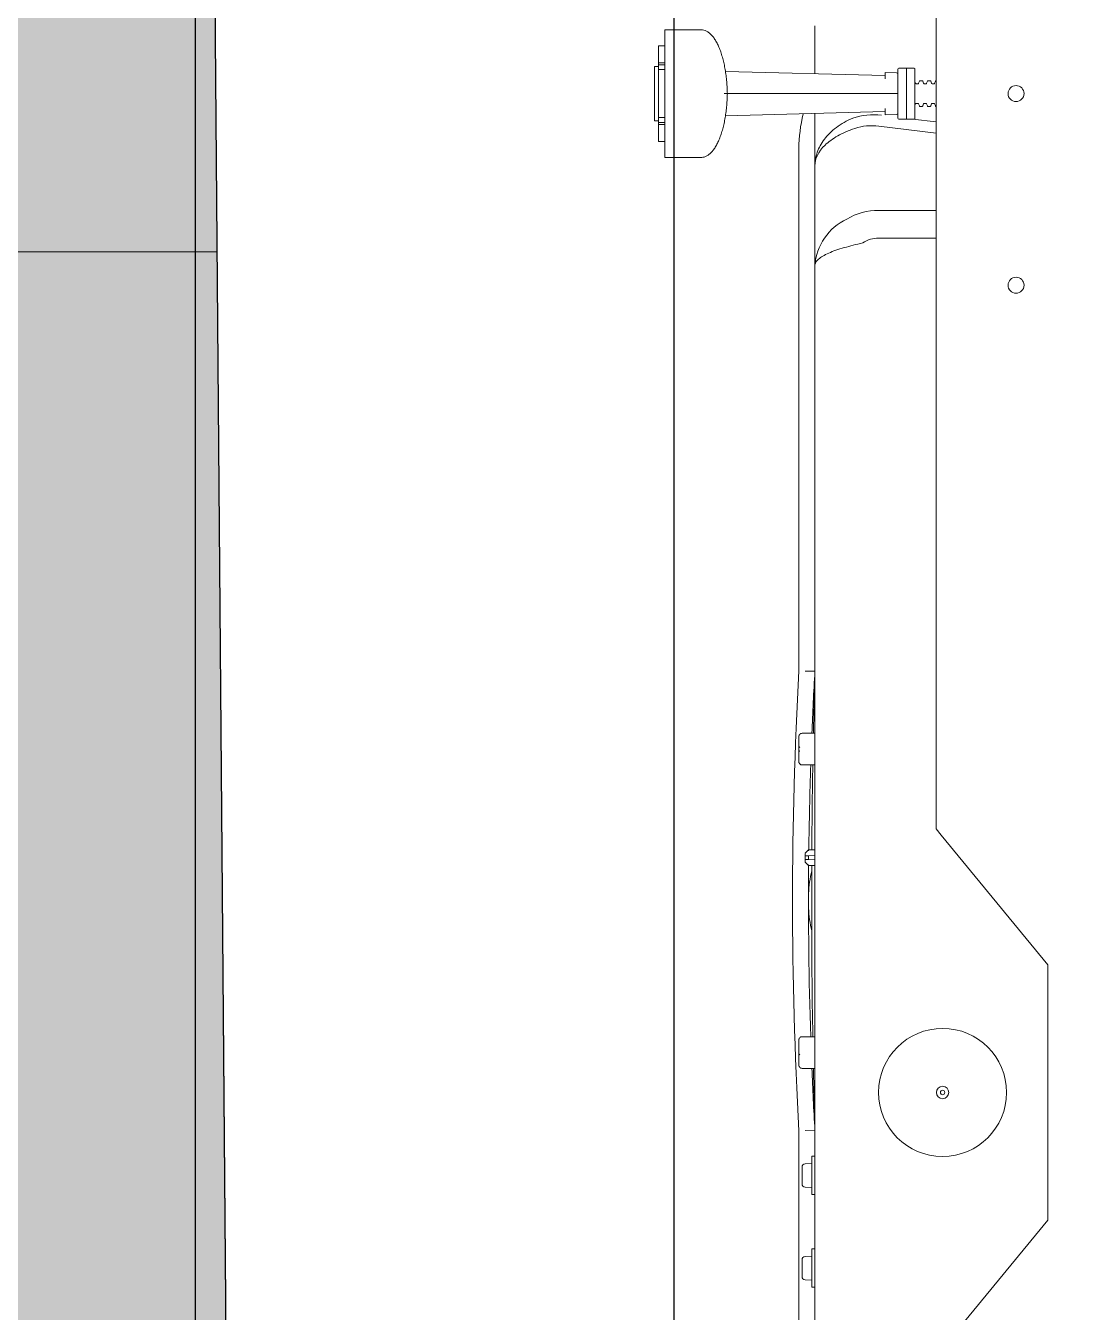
# Model space of a CAD drawing. Header units: millimetres. Extents: x -10496 to -5455, y -188 to 7293.
# Drawn here: x -7520.18 to -7486.74, y 3481.77 to 3522.05 of the extents above; entities that cross this region are included whole.
import ezdxf

# ---------------------------------------------------------------- set-up
doc = ezdxf.new("R2010")
doc.units = ezdxf.units.MM
for name, color, linetype, lineweight in [('.', 142, 'Continuous', 15), ('GJC_duvar', 10, 'Continuous', 30), ('GJC_tefris', 30, 'Continuous', 0), ('GJC_ölçüler', 253, 'Continuous', 5)]:
    doc.layers.add(name, color=color, linetype=linetype, lineweight=lineweight)

# ---------------------------------------------------------------- blocks, each defined once
blk = doc.blocks.new('fgjh')
at = {"layer": 'GJC_tefris', "color": 151, "extrusion": (-0.01667214942452569, 1.525087517426141e-05, 0.9998610099413704)}
for p, q in [((5038022.777705901, 2445228.21705988, 2049.947736098607), (5038022.778702634, 2445228.21705988, 2049.947752718599)), ((5038022.77770585, 2445228.017059879, 2049.947739148357), (5038022.777705901, 2445228.21705988, 2049.947736098607)), ((5038023.309472655, 2445228.21705988, 2049.956603025803), (5038022.778702634, 2445228.21705988, 2049.947752718599)), ((5038023.309472604, 2445228.017059879, 2049.956606075554), (5038023.309472655, 2445228.21705988, 2049.956603025803)), ((5038023.375673562, 2445228.21705988, 2049.957706890652), (5038023.309472655, 2445228.21705988, 2049.956603025803)), ((5038023.375673512, 2445228.017059879, 2049.957709940403), (5038023.375673562, 2445228.21705988, 2049.957706890652)), ((5038023.527601658, 2445228.21705988, 2049.960240210677), (5038023.375673562, 2445228.21705988, 2049.957706890652)), ((5038023.427615558, 2445228.21705988, 2049.958572995734), (5038023.427615588, 2445228.337059879, 2049.958571165883)), ((5038023.427615588, 2445228.337059879, 2049.958571165883), (5038023.443865697, 2445228.337059879, 2049.958842127788)), ((5038023.443865697, 2445228.337059879, 2049.958842127788), (5038025.111129196, 2445228.337059879, 2049.986642858003)), ((5038023.527601607, 2445228.017059879, 2049.960243260427), (5038023.527601658, 2445228.21705988, 2049.960240210677)), ((5038023.527601658, 2445228.21705988, 2049.960240210677), (5038023.577594709, 2445228.21705988, 2049.961073818148)), ((5038024.977400123, 2445228.21705988, 2049.984414827345), (5038023.577594709, 2445228.21705988, 2049.961073818148)), ((5038024.977400123, 2445228.21705988, 2049.984414827345), (5038025.027393173, 2445228.21705988, 2049.985248434816)), ((5038025.027393173, 2445228.21705988, 2049.985248434816), (5038025.027393123, 2445228.017059879, 2049.985251484567)), ((5038025.17932127, 2445228.21705988, 2049.98778175484), (5038025.027393173, 2445228.21705988, 2049.985248434816)), ((5038025.111129196, 2445228.337059879, 2049.986642858003), (5038025.127379305, 2445228.337059879, 2049.986913819908)), ((5038025.127379305, 2445228.337059879, 2049.986913819908), (5038025.127379275, 2445228.21705988, 2049.986915649759)), ((5038025.179321218, 2445228.017059879, 2049.987784804591), (5038025.17932127, 2445228.21705988, 2049.98778175484)), ((5038025.245522177, 2445228.21705988, 2049.988885619689), (5038025.17932127, 2445228.21705988, 2049.98778175484)), ((5038025.245522127, 2445228.017059879, 2049.98888866944), (5038025.245522177, 2445228.21705988, 2049.988885619689)), ((5038025.776292198, 2445228.21705988, 2049.997735926894), (5038025.245522177, 2445228.21705988, 2049.988885619689)), ((5038025.776292198, 2445228.21705988, 2049.997735926894), (5038025.777288931, 2445228.21705988, 2049.997752546886)), ((5038025.777288931, 2445228.21705988, 2049.997752546886), (5038025.77728888, 2445228.017059879, 2049.997755596637)), ((5038022.277775345, 2445228.017059879, 2049.939403073644), (5038022.277775058, 2445226.885625618, 2049.939420326609)), ((5038022.277775345, 2445228.017059879, 2049.939403073644), (5038026.277219385, 2445228.017059879, 2050.00609167135)), ((5038026.277219097, 2445226.885625618, 2050.006108924315), (5038026.277219385, 2445228.017059879, 2050.00609167135)), ((5038023.713494055, 2445221.11705988, 2049.96344816358), (5038023.582527895, 2445226.119199584, 2049.961188075047)), ((5038024.277496867, 2445226.058964252, 2049.972777231018), (5038024.277495521, 2445220.765751232, 2049.972857945929)), ((5038024.277496893, 2445226.158789118, 2049.972775708814), (5038024.277496867, 2445226.058776563, 2049.972777233881)), ((5038024.972460601, 2445226.118998303, 2049.984364465158), (5038024.841497166, 2445221.11705988, 2049.982257014239)), ((5037975.459282481, 2445223.81705988, 2049.158793721523), (5037991.807009996, 2445223.81705988, 2049.431383364646)), ((5037987.143414066, 2445223.623293476, 2049.353623343695), (5037987.132659672, 2445223.41805988, 2049.35344715033)), ((5037987.771952091, 2445223.71805988, 2049.36410243477), (5037987.243263164, 2445223.71805988, 2049.355286828707)), ((5037987.88255543, 2445223.41805988, 2049.3659512624), (5037987.87180114, 2445223.623293476, 2049.365768809922)), ((5037990.043010996, 2445223.623293476, 2049.401972577032), (5037990.032256601, 2445223.41805988, 2049.401796383667)), ((5037990.671549019, 2445223.71805988, 2049.412451668106), (5037990.142860093, 2445223.71805988, 2049.403636062044)), ((5037990.782152358, 2445223.41805988, 2049.414300495737), (5037990.771398069, 2445223.623293476, 2049.414118043259)), ((5037991.812566873, 2445223.61705988, 2049.431479073211), (5037991.820910247, 2445223.31705988, 2049.431622770425)), ((5037993.761738244, 2445223.717044647, 2049.463978941882), (5037993.761738143, 2445223.31705988, 2049.463985041152)), ((5037993.861728226, 2445223.81705988, 2049.465644695997), (5037994.651610714, 2445223.81705988, 2049.478815565484)), ((5037994.751600543, 2445223.31705988, 2049.480490469084), (5037994.751600645, 2445223.717044647, 2049.480484369814)), ((5038000.212823485, 2445223.61705988, 2049.571548874959), (5038000.111092361, 2445223.517075111, 2049.569854087747)), ((5038000.21970516, 2445223.61705988, 2049.571663623219), (5038000.212823485, 2445223.61705988, 2049.571548874959)), ((5038000.21970516, 2445223.61705988, 2049.571663623219), (5038000.247929337, 2445223.61705988, 2049.57213424634)), ((5038000.276545205, 2445223.61705988, 2049.572611400688), (5038000.247929337, 2445223.61705988, 2049.57213424634)), ((5038000.276545205, 2445223.61705988, 2049.572611400688), (5038000.29653938, 2445223.61705988, 2049.572944792892)), ((5038000.294651574, 2445223.508894141, 2049.572914964599), (5038000.29653938, 2445223.61705988, 2049.572944792892)), ((5038000.29653938, 2445223.61705988, 2049.572944792892), (5038000.31199493, 2445223.61705988, 2049.573202505946)), ((5038000.31199493, 2445223.61705988, 2049.573202505946), (5038000.399648231, 2445223.61705988, 2049.57466407804)), ((5038000.399648231, 2445223.61705988, 2049.57466407804), (5038000.415103782, 2445223.61705988, 2049.574921791094)), ((5038000.415103782, 2445223.61705988, 2049.574921791094), (5038000.435097956, 2445223.61705988, 2049.575255183298)), ((5038000.415103782, 2445223.61705988, 2049.574921791094), (5038000.416991532, 2445223.508894141, 2049.574954918172)), ((5038000.463713824, 2445223.61705988, 2049.575732337647), (5038000.435097956, 2445223.61705988, 2049.575255183298)), ((5038000.463713824, 2445223.61705988, 2049.575732337647), (5038000.491938001, 2445223.61705988, 2049.576202960767)), ((5038000.60055075, 2445223.517075111, 2049.578015545525), (5038000.498819677, 2445223.61705988, 2049.576317709027)), ((5038003.26041784, 2445223.717044647, 2049.622364361433), (5038003.260417739, 2445223.31705988, 2049.622370460704)), ((5038003.360407822, 2445223.81705988, 2049.624030115549), (5038004.150290309, 2445223.81705988, 2049.637200985035)), ((5038004.250280139, 2445223.31705988, 2049.638875888636), (5038004.250280241, 2445223.717044647, 2049.638869789366)), ((5038006.191108111, 2445223.61705988, 2049.671233584736), (5038006.191108035, 2445223.31705988, 2049.671238159363)), ((5038006.20500854, 2445223.81705988, 2049.671462316387), (5038022.552736055, 2445223.81705988, 2049.94405195951)), ((5037979.122148855, 2445223.31705988, 2049.219877692526), (5038018.889869427, 2445223.31705988, 2049.882983237262)), ((5037986.907690944, 2445223.41705988, 2049.349695931958), (5037988.107524157, 2445223.41705988, 2049.36970251127)), ((5037986.907690944, 2445223.41705988, 2049.349695931958), (5037986.907690919, 2445223.31705988, 2049.349697456834)), ((5037987.132659672, 2445223.41805988, 2049.35344715033), (5037987.88255543, 2445223.41805988, 2049.3659512624)), ((5037987.38060999, 2445223.41805988, 2049.357581589729), (5037987.382624924, 2445223.41705988, 2049.357615202936)), ((5037987.632590177, 2445223.41705988, 2049.361783240292), (5037987.634605112, 2445223.41805988, 2049.361816823001)), ((5037988.107524131, 2445223.31705988, 2049.369704036145), (5037988.107524157, 2445223.41705988, 2049.36970251127)), ((5037989.807287874, 2445223.41705988, 2049.398045165295), (5037989.807287849, 2445223.31705988, 2049.39804669017)), ((5037989.807287874, 2445223.41705988, 2049.398045165295), (5037991.007121086, 2445223.41705988, 2049.418051744607)), ((5037990.032256601, 2445223.41805988, 2049.401796383667), (5037990.782152358, 2445223.41805988, 2049.414300495737)), ((5037990.28020692, 2445223.41805988, 2049.405930823066), (5037990.282221854, 2445223.41705988, 2049.405964436272)), ((5037990.532187106, 2445223.41705988, 2049.410132473629), (5037990.534202041, 2445223.41805988, 2049.410166056338)), ((5037991.00712106, 2445223.31705988, 2049.418053269482), (5037991.007121086, 2445223.41705988, 2049.418051744607)), ((5037998.706050863, 2445223.41705988, 2049.54642729519), (5037999.006009166, 2445223.41705988, 2049.551428940018)), ((5037998.710689339, 2445223.516722271, 2049.546503119151), (5037998.779585684, 2445223.516861421, 2049.547651926855)), ((5037999.30596747, 2445223.41705988, 2049.556430584846), (5037999.006009166, 2445223.41705988, 2049.551428940018)), ((5038000.111092361, 2445223.517075111, 2049.569854087747), (5038000.107601516, 2445223.31705988, 2049.569798930608)), ((5038000.115040772, 2445223.51707511, 2049.569919925406), (5038000.111092361, 2445223.517075111, 2049.569854087747)), ((5038000.115205797, 2445223.517047162, 2049.56992267754), (5038000.115040772, 2445223.51707511, 2049.569919925406)), ((5038000.291303512, 2445223.31705988, 2049.572862063483), (5038000.294651574, 2445223.508894141, 2049.572914964599)), ((5038000.312038074, 2445223.517075111, 2049.573204750424), (5038000.311137391, 2445223.517047162, 2049.573189732437)), ((5038000.399605037, 2445223.51707511, 2049.574664882848), (5038000.312038074, 2445223.517075111, 2049.573204750424)), ((5038000.40050572, 2445223.517047162, 2049.574679901688), (5038000.399605037, 2445223.51707511, 2049.574664882848)), ((5038000.416991532, 2445223.508894141, 2049.574954918172), (5038000.420339497, 2445223.31705988, 2049.575013669756)), ((5038000.596602338, 2445223.517075111, 2049.577949707867), (5038000.596437314, 2445223.517047162, 2049.577946956585)), ((5038000.596602338, 2445223.517075111, 2049.577949707867), (5038000.60055075, 2445223.517075111, 2049.578015545525)), ((5038000.604041493, 2445223.31705988, 2049.578076802631), (5038000.60055075, 2445223.517075111, 2049.578015545525)), ((5038005.747445248, 2445223.317221762, 2049.663840316394), (5038005.71194583, 2445223.318577281, 2049.663248361842)), ((5038005.761948985, 2445223.317152224, 2049.664082159531), (5038005.758233804, 2445223.317157808, 2049.664020210788)), ((5038018.889869427, 2445223.31705988, 2049.882983237262), (5038022.012775582, 2445223.31705988, 2049.935056032917)), ((5038022.012775582, 2445223.31705988, 2049.935056032917), (5038023.655893594, 2445223.31705988, 2049.962454150005)), ((5038024.899098746, 2445223.31705988, 2049.983183933291), (5038026.402200816, 2445223.31705988, 2050.008247359179)), ((5038019.755773496, 2445219.51705988, 2049.897479687472), (5038019.755773953, 2445221.31705988, 2049.897452239712)), ((5038020.621678988, 2445221.31705988, 2049.911890744651), (5038020.621678531, 2445219.51705988, 2049.911918192411)), ((5038023.033776391, 2445219.51705988, 2049.952138638614), (5038023.254641405, 2445221.31705988, 2049.955793989613)), ((5038023.61347368, 2445221.11705988, 2049.961780377129), (5038023.711680531, 2445221.11705988, 2049.96341792402)), ((5038023.622671658, 2445220.765751033, 2049.961939107022), (5038023.61347368, 2445221.11705988, 2049.961780377129)), ((5038023.711680531, 2445221.11705988, 2049.96341792402), (5038023.811700906, 2445221.11705988, 2049.965085710472)), ((5038024.843310691, 2445221.11705988, 2049.982287253799), (5038024.743290315, 2445221.11705988, 2049.980619467348)), ((5038024.843310691, 2445221.11705988, 2049.982287253799), (5038024.941517541, 2445221.11705988, 2049.98392480069)), ((5038024.941517541, 2445221.11705988, 2049.98392480069), (5038024.932319385, 2445220.765751033, 2049.983776784843)), ((5038023.477606633, 2445220.44955988, 2049.959525047913), (5038023.481760832, 2445220.687583453, 2049.959590686411)), ((5038023.477606633, 2445220.44955988, 2049.959525047913), (5038023.677578835, 2445220.44955988, 2049.962859477798)), ((5038023.481760711, 2445220.211536308, 2049.959597945537), (5038023.477606633, 2445220.44955988, 2049.959525047913)), ((5038023.511752103, 2445220.71705988, 2049.960090325237), (5038023.677578903, 2445220.71705988, 2049.962855398756)), ((5038024.877412047, 2445220.44955988, 2049.98286605711), (5038023.677578835, 2445220.44955988, 2049.962859477798)), ((5038023.677578903, 2445220.71705988, 2049.962855398756), (5038024.877412115, 2445220.71705988, 2049.982861978068)), ((5038024.277495509, 2445220.71705988, 2049.972858688412), (5038024.277495521, 2445220.765751232, 2049.972857945929)), ((5038024.877412047, 2445220.44955988, 2049.98286605711), (5038025.077384249, 2445220.44955988, 2049.986200486995)), ((5038024.877412115, 2445220.71705988, 2049.982861978068), (5038025.043238916, 2445220.71705988, 2049.985627051587)), ((5038025.077384249, 2445220.44955988, 2049.986200486995), (5038025.073230049, 2445220.211536308, 2049.986134848497)), ((5038025.07323017, 2445220.687583453, 2049.986127589371), (5038025.077384249, 2445220.44955988, 2049.986200486995)), ((5038023.480988229, 2445220.255798662, 2049.959584389651), (5038023.390342922, 2445219.51705988, 2049.95808419546)), ((5038023.677578767, 2445220.18205988, 2049.96286355684), (5038023.511751967, 2445220.18205988, 2049.960098483321)), ((5038024.877411979, 2445220.18205988, 2049.982870136152), (5038023.677578767, 2445220.18205988, 2049.96286355684)), ((5038023.877550929, 2445220.025298409, 2049.966200377143), (5038023.877550912, 2445219.958821352, 2049.966201390835)), ((5038023.954380662, 2445220.067270179, 2049.967480831804), (5038023.890708702, 2445220.044092261, 2049.96641948933)), ((5038023.912596549, 2445220.18205988, 2049.966782353092), (5038023.954380688, 2445220.166849582, 2049.967479313342)), ((5038023.967538451, 2445220.148055729, 2049.967698998695), (5038023.967538435, 2445220.086064031, 2049.967699943991)), ((5038024.587452262, 2445220.086064031, 2049.978036676635), (5038024.587452278, 2445220.148055729, 2049.978035731339)), ((5038024.664281974, 2445220.044092261, 2049.979318411331), (5038024.600610025, 2445220.067270179, 2049.978256361988)), ((5038024.60061005, 2445220.166849582, 2049.978254843526), (5038024.642394197, 2445220.18205988, 2049.9789513399)), ((5038024.67743972, 2445219.958821352, 2049.979539110376), (5038024.677439737, 2445220.025298409, 2049.979538096684)), ((5038025.04323878, 2445220.18205988, 2049.985635209671), (5038024.877411979, 2445220.18205988, 2049.982870136152)), ((5038023.877550866, 2445219.775298409, 2049.966204189332), (5038023.877550849, 2445219.708821352, 2049.966205203024)), ((5038023.954380599, 2445219.817270179, 2049.967484643993), (5038023.890708638, 2445219.794092261, 2049.966423301519)), ((5038023.890708612, 2445219.6900275, 2049.966424888377), (5038023.954380561, 2445219.666849582, 2049.96748693772)), ((5038023.890708676, 2445219.9400275, 2049.966421076188), (5038023.954380624, 2445219.916849582, 2049.967483125531)), ((5038023.967538324, 2445219.648055729, 2049.967706623072), (5038023.967538308, 2445219.586064031, 2049.967707568369)), ((5038023.967538388, 2445219.898055729, 2049.967702810884), (5038023.967538372, 2445219.836064031, 2049.96770375618)), ((5038024.587452134, 2445219.586064031, 2049.978044301013), (5038024.58745215, 2445219.648055729, 2049.978043355717)), ((5038024.587452198, 2445219.836064031, 2049.978040488824), (5038024.587452214, 2445219.898055729, 2049.978039543528)), ((5038024.600609923, 2445219.666849582, 2049.978262467904), (5038024.664281884, 2445219.6900275, 2049.979323810378)), ((5038024.600609987, 2445219.916849582, 2049.978258655715), (5038024.664281948, 2445219.9400275, 2049.97931999819)), ((5038024.66428191, 2445219.794092261, 2049.97932222352), (5038024.600609961, 2445219.817270179, 2049.978260174177)), ((5038024.677439657, 2445219.708821352, 2049.979542922565), (5038024.677439674, 2445219.775298409, 2049.979541908873)), ((5037984.952247451, 2445219.357059881, 2049.317151881098), (5037989.007397184, 2445216.017059881, 2049.384820286544)), ((5037997.006285264, 2445216.017059881, 2049.518197481956), (5038001.061436696, 2445219.357059881, 2049.585764025715)), ((5038001.061436696, 2445219.357059881, 2049.585764025715), (5038001.255695447, 2445219.51705988, 2049.589000746374)), ((5038001.255695447, 2445219.51705988, 2049.589000746374), (5038030.276661264, 2445219.51705988, 2050.072909883477)), ((5038023.877550802, 2445219.525298409, 2049.96620800152), (5038023.877550799, 2445219.51705988, 2049.966208127148)), ((5038023.954380536, 2445219.567270179, 2049.967488456182), (5038023.890708575, 2445219.544092261, 2049.966427113708)), ((5038024.664281847, 2445219.544092261, 2049.979326035709), (5038024.600609898, 2445219.567270179, 2049.978263986366)), ((5038024.677439608, 2445219.51705988, 2049.979545846689), (5038024.67743961, 2445219.525298409, 2049.979545721062)), ((5037989.007397184, 2445216.017059881, 2049.384820286544), (5037997.006285264, 2445216.017059881, 2049.518197481956))]:
    blk.add_line(p, q, dxfattribs=at)
for centre, radius in [((-2449826.804195943, 5035088.380715406, -81907.7138700232), 2.005000000000004), ((-2449826.804195943, 5035088.380715406, -81907.7138700232), 0.1950000000000004), ((-2449826.804195943, 5035088.380715406, -81907.7138700232), 0.06978970214267204), ((-2449824.527314028, 5035113.657808471, -81907.7138700232), 0.2500000000000005), ((-2449824.532801772, 5035119.657805962, -81907.71387002322), 0.2500000000000005)]:
    blk.add_circle(centre, radius, dxfattribs=at)
for centre, radius, start, end in [((-2449701.809735973, 5035094.495040905, -81907.7138700232), 129.6999999974311, 176.8701235600357, 183.23468466208), ((-2449831.099921903, 5035082.612402809, -81907.71387002322), 0.1000000000000002, 180.0524041068535, 267.0524041117478), ((-2449831.100405522, 5035083.141165009, -81907.7138700232), 0.1000000000000003, 93.05240409918983, 180.0524041068535), ((-2449831.102574313, 5035085.512401597, -81907.7138700232), 0.1000000000000002, 180.0524041068535, 267.0524041117478), ((-2449831.103057932, 5035086.041163795, -81907.71387002319), 0.1000000000000003, 93.05240409918983, 180.0524041068535), ((-2449831.277666708, 5035089.577941352, -81907.71387002319), 0.02000304748874909, 180.0698556383269, 270.0349525989351), ((-2449831.286355637, 5035099.077937379, -81907.71387002319), 0.02000304748874978, 180.0698556383269, 270.0349525989351), ((-2449831.28644469, 5035099.175303361, -81907.71387002317), 0.02000304748874909, 90.06985561318952, 180.0349525753787), ((-2449826.881223063, 5035117.930657316, -81907.71387002319), 4.450000000000006, 165.823514617887, 180.0524041068535), ((-2449701.809735973, 5035094.495040905, -81907.7138700232), 129.1999999974311, 182.3790214977511, 183.2408379771392), ((-2449831.011275723, 5035087.619154627, -81907.71387002319), 0.2040545395746018, 358.9380420385813, 4.61651974450934), ((-2449606.409501487, 5035094.282296166, -81907.7138700232), 224.5000000000005, 181.3145446299615, 181.5268256478192), ((-2449606.409501487, 5035094.282296166, -81907.7138700232), 224.5000000000005, 180.0524041068535, 181.0618318774906), ((-2449701.809735973, 5035094.495040905, -81907.7138700232), 129.1999999974311, 179.5623001166039, 181.9396922713532), ((-2449826.809683688, 5035094.380712898, -81907.71387002322), 4.205710541724783, 183.1628558839886, 192.981575344062), ((-2449826.809683688, 5035094.380712898, -81907.71387002322), 4.205710541724783, 167.1232328777614, 176.9419523401349), ((-2449606.410050262, 5035094.882295916, -81907.7138700232), 224.5000000000005, 179.8473470833484, 180.0524041068535), ((-2449830.515373427, 5035095.29158054, -81907.71387002319), 0.5321819647088055, 156.2668520143527, 158.5467484288929), ((-2449830.51617051, 5035096.163067025, -81907.71387002323), 0.5321819647077204, 201.5580597840255, 203.8379562295254), ((-2449701.809735973, 5035094.495040905, -81907.7138700232), 129.1999999974311, 178.1651159265517, 179.3450868975844), ((-2449606.410050262, 5035094.882295916, -81907.7138700232), 224.5000000000005, 179.0429763317066, 179.721497001962), ((-2449701.809735973, 5035094.495040905, -81907.7138700232), 129.1999999974311, 176.8639702448159, 177.7257866919672), ((-2449606.410050262, 5035094.882295916, -81907.7138700232), 224.5000000000005, 178.577982556237, 178.7902635766872), ((-2449831.019576713, 5035101.128526288, -81907.71387002322), 0.2036271637774015, 356.9461136088414, 359.3354072803851), ((-2449829.073538692, 5035114.137664037, -81907.7138700232), 1.758851542717755, 115.4445755485072, 175.8917377200914), ((-2449828.202099773, 5035118.888599757, -81907.71387002319), 0.03000000000000124, 180.0524041068535, 269.0524041181399), ((-2449828.282246919, 5035119.04944435, -81907.7138700232), 0.04999999999999892, 271.552404095006, 0.05240410685350697), ((-2449828.28335349, 5035120.259307892, -81907.7138700232), 0.05000000000000015, 0.05240410685350697, 88.55240411753564), ((-2449828.203500703, 5035120.420298821, -81907.71387002319), 0.02999999999999847, 91.05240409446694, 180.0524041068535), ((-2449827.727099972, 5035118.889034205, -81907.71387002319), 0.03000000000000124, 271.052404094467, 0.05240410685350697), ((-2449827.540691486, 5035119.275054712, -81907.7138700232), 0.01999999999999986, 200.0524040996214, 270.0524041060623), ((-2449827.663494486, 5035119.324942415, -81907.71387002322), 0.01999999999999956, 90.05240410606234, 160.0524041175203), ((-2449827.601502814, 5035119.324999114, -81907.71387002322), 0.02000000000000061, 20.05240409962139, 90.05240410606234), ((-2449827.664098138, 5035119.984942139, -81907.71387002322), 0.02000000000000339, 200.0524040996214, 270.0524041060623), ((-2449827.602106465, 5035119.984998839, -81907.7138700232), 0.02000000000000051, 270.0524041060623, 340.0524041175203), ((-2449827.5413866, 5035120.035054394, -81907.71387002319), 0.01999999999999784, 90.05240410606234, 160.0524041175203), ((-2449827.728500902, 5035120.420733268, -81907.71387002317), 0.02999999999999953, 0.05240410685350697, 89.05240411813986), ((-2449827.224214562, 5035119.275344169, -81907.71387002322), 0.02000000000000061, 270.0524041060623, 340.0524041175203), ((-2449827.474214457, 5035119.275115512, -81907.71387002319), 0.02000000000000061, 270.0524041060623, 340.0524041175203), ((-2449827.29069159, 5035119.275283367, -81907.71387002319), 0.01999999999999986, 200.0524040996214, 270.0524041060623), ((-2449827.101503023, 5035119.325456426, -81907.7138700232), 0.02000000000000061, 20.05240409962139, 90.05240410606234), ((-2449827.413494592, 5035119.325171071, -81907.7138700232), 0.01999999999999956, 90.05240410606234, 160.0524041175203), ((-2449827.351502919, 5035119.325227771, -81907.7138700232), 0.02000000000000061, 20.05240409962139, 90.05240410606234), ((-2449827.163494696, 5035119.325399727, -81907.7138700232), 0.01999999999999956, 90.05240410606234, 160.0524041175203), ((-2449827.164098348, 5035119.98539945, -81907.7138700232), 0.02000000000000339, 200.0524040996214, 270.0524041060623), ((-2449827.102106675, 5035119.985456149, -81907.7138700232), 0.02000000000000051, 270.0524041060623, 340.0524041175203), ((-2449827.414098243, 5035119.985170795, -81907.71387002319), 0.02000000000000339, 200.0524040996214, 270.0524041060623), ((-2449827.352106571, 5035119.985227494, -81907.7138700232), 0.02000000000000051, 270.0524041060623, 340.0524041175203), ((-2449827.474909571, 5035120.035115195, -81907.71387002319), 0.01999999999999861, 20.05240409962139, 90.05240410606234), ((-2449827.291386704, 5035120.03528305, -81907.71387002319), 0.01999999999999784, 90.05240410606234, 160.0524041175203), ((-2449827.224909676, 5035120.035343852, -81907.71387002322), 0.01999999999999861, 20.05240409962139, 90.05240410606234), ((-2449827.040691695, 5035119.275512022, -81907.71387002319), 0.01999999999999986, 200.0524040996214, 270.0524041060623), ((-2449827.041386809, 5035120.035511708, -81907.7138700232), 0.01999999999999784, 90.05240410606234, 160.0524041175203)]:
    blk.add_arc(centre, radius, start, end, dxfattribs=at)
at = {"layer": 'GJC_tefris', "color": 151, "extrusion": (-0.0166721494245257, 1.525087517426221e-05, 0.9998610099413705)}
blk.add_ellipse((5038018.601233907, 2445221.31705988, 2049.878200899793), major_axis=(-2.020445081581363, 6.314177555374205e-12, -0.03368984485768461), ratio=0.9897433186107795, start_param=3.141592653589792, end_param=3.665191429188982, dxfattribs=at)
at = {"layer": 'GJC_tefris', "color": 151, "extrusion": (-0.0166721494245257, 1.525087517426603e-05, 0.9998610099413704)}
blk.add_ellipse((5038020.830107308, 2445221.31705988, 2049.915366175783), major_axis=(-2.385890817264309, -0.6600134252569921, -0.03977339053955536), ratio=0.791190813407539, start_param=2.805281967404727, end_param=3.187446893125212, dxfattribs=at)
at = {"layer": 'GJC_tefris', "color": 151, "extrusion": (-0.01667214942452571, 1.525087517427037e-05, 0.9998610099413705)}
blk.add_ellipse((5038020.830107287, 2445221.233895204, 2049.915367443941), major_axis=(-2.694360745357308, -0.8538952795599312, -0.0449140049000274), ratio=0.8323484299809916, start_param=2.777833731124225, end_param=3.159998656844893, dxfattribs=at)
at = {"layer": 'GJC_tefris', "color": 151, "extrusion": (-0.0166721494245257, 1.525087517426461e-05, 0.9998610099413703)}
blk.add_ellipse((5038018.601233907, 2445221.31705988, 2049.878200899793), major_axis=(1.154540046617991, -2.630385103925245e-12, 0.01925133991867805), ratio=0.8660254037844384, start_param=0, end_param=0.5235987755982991, dxfattribs=at)
at = {"layer": 'GJC_tefris', "color": 151}
for points, knots in [([(5038022.280087101, 2445226.889008464, 2049.939458827104), (5038022.279834155, 2445226.866892699, 2049.939454946695), (5038022.279826472, 2445226.821434683, 2049.939455511959), (5038022.3035945, 2445226.743551905, 2049.939853019108), (5038022.346682922, 2445226.662869601, 2049.940572726218), (5038022.410034884, 2445226.584294882, 2049.941630284921), (5038022.493466013, 2445226.508557959, 2049.943022609743), (5038022.596954371, 2445226.43637107, 2049.944749324019), (5038022.718604283, 2445226.369101533, 2049.946778797542), (5038022.85600237, 2445226.307653949, 2049.94907077465), (5038023.007080232, 2445226.252453711, 2049.951590759455), (5038023.170087547, 2445226.203724064, 2049.954309562815), (5038023.343372256, 2445226.161656247, 2049.957199634633), (5038023.525092204, 2445226.126458722, 2049.96023025479), (5038023.713981828, 2445226.098231071, 2049.963380319144), (5038023.906475653, 2445226.077386126, 2049.966590369036), (5038024.098967387, 2445226.063642287, 2049.969800275747), (5038024.214105149, 2445226.060679202, 2049.971720181744), (5038024.277507286, 2445226.059199704, 2049.972777401146)], [0, 0, 0, 0, 0.0416848420015123, 0.1013173164387322, 0.1621284701154375, 0.2258362499326258, 0.2925709706908072, 0.3609920051418261, 0.4293507210502816, 0.4968394006935342, 0.563316543228246, 0.6288234266922172, 0.6934571771825075, 0.7573324495708136, 0.820572702706941, 0.8833090138591098, 0.9456797470454285, 1, 1, 1, 1]), ([(5038024.27749487, 2445226.058964206, 2049.972777197716), (5038024.305975325, 2445226.059507209, 2049.973252085854), (5038024.392075332, 2445226.061267224, 2049.974687730715), (5038024.553889865, 2445226.069822642, 2049.977385771312), (5038024.747152273, 2445226.087107907, 2049.98060805531), (5038024.937844205, 2445226.111715124, 2049.983787366298), (5038025.121861541, 2445226.143241099, 2049.986855276438), (5038025.298145416, 2445226.181557692, 2049.989794131655), (5038025.464882173, 2445226.226435072, 2049.992573693685), (5038025.620547901, 2445226.277663677, 2049.995168555351), (5038025.763643325, 2445226.335054822, 2049.997553719904), (5038025.892777675, 2445226.398498882, 2049.999705998637), (5038026.006582106, 2445226.468008803, 2050.001602566642), (5038026.103659685, 2445226.543806325, 2050.003220127384), (5038026.181738361, 2445226.625763679, 2050.004520797588), (5038026.237018812, 2445226.710516279, 2050.005441276919), (5038026.268510048, 2445226.79679566, 2050.005965060481), (5038026.279903653, 2445226.857104634, 2050.006154122871), (5038026.277273634, 2445226.885440712, 2050.006109836499)], [0, 0, 0, 0, 0.0242588247355341, 0.0860445511582605, 0.1480299921215832, 0.2103372000607669, 0.2730974870503383, 0.3364321617696814, 0.4004521980198338, 0.4652591871356817, 0.5309469900787172, 0.5976009849261124, 0.6652837348791071, 0.7339722267558593, 0.8033583763915665, 0.8719111693876515, 0.930254196640874, 0.9919049342362588, 0.9919049342362588, 0.9919049342362588, 0.9919049342362588]), ([(5037993.761738244, 2445223.717044647, 2049.463978941882), (5037993.761738248, 2445223.730067437, 2049.463978743301), (5037993.764387828, 2445223.743362561, 2049.464022720848), (5037993.774369241, 2445223.767414184, 2049.464188788719), (5037993.781819828, 2445223.778563171, 2049.464312853238), (5037993.800265897, 2445223.79700445, 2049.464620150325), (5037993.811354277, 2445223.804428409, 2049.464804929912), (5037993.83556375, 2445223.81446052, 2049.465208456952), (5037993.848522126, 2445223.81705988, 2049.465424491309), (5037993.861728226, 2445223.81705988, 2049.465644695997)], [0, 0, 0, 0, 0.25, 0.25, 0.5, 0.5, 0.75, 0.75, 1, 1, 1, 1]), ([(5037994.751600645, 2445223.717044647, 2049.480484369814), (5037994.751600648, 2445223.730067437, 2049.480484171233), (5037994.748951075, 2445223.743362561, 2049.480439788217), (5037994.738969674, 2445223.767414184, 2049.480272986832), (5037994.731519093, 2445223.778563171, 2049.480148582297), (5037994.713073033, 2445223.79700445, 2049.479840722797), (5037994.701984657, 2445223.804428409, 2049.479655716798), (5037994.677775189, 2445223.81446052, 2049.479251883803), (5037994.664816814, 2445223.81705988, 2049.479035770172), (5037994.651610714, 2445223.81705988, 2049.478815565484)], [0, 0, 0, 0, 0.25, 0.25, 0.5, 0.5, 0.75, 0.75, 1, 1, 1, 1]), ([(5038003.26041784, 2445223.717044647, 2049.622364361433), (5038003.260417843, 2445223.730067437, 2049.622364162852), (5038003.263067424, 2445223.743362561, 2049.6224081404), (5038003.273048836, 2445223.767414184, 2049.62257420827), (5038003.280499424, 2445223.778563171, 2049.622698272789), (5038003.298945493, 2445223.79700445, 2049.623005569876), (5038003.310033873, 2445223.804428409, 2049.623190349463), (5038003.334243346, 2445223.81446052, 2049.623593876504), (5038003.347201721, 2445223.81705988, 2049.62380991086), (5038003.360407822, 2445223.81705988, 2049.624030115549)], [0, 0, 0, 0, 0.25, 0.25, 0.5, 0.5, 0.75, 0.75, 1, 1, 1, 1]), ([(5038004.150290309, 2445223.81705988, 2049.637200985035), (5038004.16349641, 2445223.81705988, 2049.637421189724), (5038004.176454784, 2445223.81446052, 2049.637637303354), (5038004.200664252, 2445223.804428409, 2049.638041136349), (5038004.211752629, 2445223.79700445, 2049.638226142349), (5038004.230198689, 2445223.778563171, 2049.638534001849), (5038004.23764927, 2445223.767414184, 2049.638658406384), (5038004.24763067, 2445223.743362561, 2049.638825207769), (5038004.250280243, 2445223.730067437, 2049.638869590784), (5038004.250280241, 2445223.717044647, 2049.638869789366)], [0, 0, 0, 0, 0.25, 0.25, 0.5, 0.5, 0.75, 0.75, 1, 1, 1, 1]), ([(5037992.93031823, 2445223.34273051, 2049.450121165685), (5037992.93031823, 2445223.342730507, 2049.450121165678), (5037992.930240029, 2445223.342728497, 2049.450119861769), (5037992.929928198, 2445223.342720469, 2049.450114662249), (5037992.929227281, 2445223.342702424, 2049.45010297513), (5037992.927830999, 2445223.342666471, 2049.450079693404), (5037992.924120515, 2445223.342570892, 2049.450017824523), (5037992.920423551, 2445223.342475629, 2049.449956181076), (5037992.905714775, 2445223.342096013, 2049.449710925874), (5037992.891093804, 2445223.341718173, 2049.449467134715), (5037992.852281966, 2445223.3407089, 2049.448819983419), (5037992.828091505, 2445223.340077493, 2049.448416629991), (5037992.784459915, 2445223.338928741, 2049.447689114019), (5037992.768642362, 2445223.338510875, 2049.447425371126), (5037992.734741455, 2445223.337611163, 2049.446860105283), (5037992.716691762, 2445223.337130217, 2049.44655914362), (5037992.621059027, 2445223.334569087, 2049.44496455778), (5037992.527479718, 2445223.332025676, 2049.443404211487), (5037992.389326919, 2445223.328152897, 2049.441100646267), (5037992.360627689, 2445223.327343286, 2049.440622114257), (5037992.301056109, 2445223.325650456, 2049.439628815742), (5037992.270135731, 2445223.324765835, 2049.439113248394), (5037992.174755428, 2445223.322016081, 2049.437522874627), (5037992.107515413, 2445223.320050628, 2049.436401713196), (5037992.036617554, 2445223.317942882, 2049.435219561329)], [0, 0, 0, 0, 0.0156250000000004, 0.0156250000000004, 0.0312500000000007, 0.0625000000000014, 0.0625000000000014, 0.1250000000000027, 0.1250000000000027, 0.2500000000000018, 0.2500000000000018, 0.3750000000000011, 0.3750000000000011, 0.4375000000000007, 0.4375000000000007, 0.5, 0.5, 0.7500000000000046, 0.7500000000000046, 0.8125000000000037, 0.8125000000000037, 0.8750000000000033, 0.8750000000000033, 1, 1, 1, 1]), ([(5037992.286523271, 2445223.317942888, 2049.439386605966), (5037992.390717472, 2445223.321967543, 2049.441123927349), (5037992.482400305, 2445223.325503578, 2049.442652635781), (5037992.641775511, 2445223.33164379, 2049.445310038749), (5037992.709467617, 2445223.334247749, 2049.446438728808), (5037992.819831954, 2445223.338489535, 2049.44827893061), (5037992.861002602, 2445223.34006992, 2049.448965405115), (5037992.902418545, 2445223.341659634, 2049.449655969655), (5037992.912826217, 2445223.342059071, 2049.449829505924), (5037992.92149415, 2445223.342391772, 2049.449974034015), (5037992.922984735, 2445223.342448987, 2049.449998887857), (5037992.924271474, 2445223.342498379, 2049.45002034279)], [0, 0, 0, 0, 0.2500000000000003, 0.2500000000000003, 0.5000000000000006, 0.5000000000000006, 0.7500000000000001, 0.7500000000000001, 0.8750000000000001, 0.8750000000000001, 0.9053438792847568, 0.9053438792847568, 0.9053438792847568, 0.9053438792847568]), ([(5038000.294651574, 2445223.508894141, 2049.572914964599), (5038000.294684891, 2445223.510803057, 2049.572915491011), (5038000.296248728, 2445223.512708747, 2049.572941538101), (5038000.302076457, 2445223.515687913, 2049.573038666931), (5038000.30634054, 2445223.516748469, 2049.573109752053), (5038000.311137391, 2445223.517047162, 2049.573189732437)], [0, 0, 0, 0, 0.5, 0.5, 1, 1, 1, 1]), ([(5038000.416991532, 2445223.508894141, 2049.574954918172), (5038000.416958217, 2445223.510803057, 2049.574954333543), (5038000.41539438, 2445223.512708747, 2049.574928228335), (5038000.409566653, 2445223.515687913, 2049.574831008648), (5038000.405302571, 2445223.516748469, 2049.574759891181), (5038000.40050572, 2445223.517047162, 2049.574679901688)], [0, 0, 0, 0, 0.5, 0.5, 1, 1, 1, 1]), ([(5038005.975400728, 2445223.317942882, 2049.667641341529), (5038005.833599039, 2445223.322158551, 2049.665276809647), (5038005.707821881, 2445223.325765258, 2049.663179487557), (5038005.542334836, 2445223.330406084, 2049.660420008493), (5038005.491064494, 2445223.3318236, 2049.659565081251), (5038005.420151522, 2445223.333763622, 2049.658382615644), (5038005.397460163, 2445223.334380654, 2049.658004239899), (5038005.354401911, 2445223.3355456, 2049.657286248739), (5038005.334074873, 2445223.336092461, 2049.656947297886), (5038005.238335907, 2445223.338656638, 2049.655350862523), (5038005.180440762, 2445223.340170342, 2049.654385468762), (5038005.131391233, 2445223.34144603, 2049.653567574551), (5038005.122758024, 2445223.341669928, 2049.653423616981), (5038005.107887896, 2445223.342054957, 2049.653175659636), (5038005.101645158, 2445223.342216236, 2049.653071562845), (5038005.091677199, 2445223.342473504, 2049.652905348531), (5038005.087939269, 2445223.342569822, 2049.652843019062), (5038005.084197845, 2445223.342666199, 2049.652780631345), (5038005.082793721, 2445223.342702354, 2049.652757217769), (5038005.08209079, 2445223.342720451, 2049.652745496508), (5038005.081778276, 2445223.342728497, 2049.652740285365), (5038005.081700065, 2445223.342730507, 2049.652738981219), (5038005.081700065, 2445223.34273051, 2049.652738981212)], [0, 0, 0, 0, 0.2499999999999949, 0.2499999999999949, 0.3749999999999944, 0.3749999999999944, 0.4374999999999937, 0.4374999999999937, 0.499999999999993, 0.499999999999993, 0.7499999999999984, 0.7499999999999984, 0.8124999999999984, 0.8124999999999984, 0.8749999999999992, 0.8749999999999992, 0.9374999999999996, 0.9374999999999996, 0.9687499999999978, 0.9843749999999992, 0.9843749999999992, 1, 1, 1, 1]), ([(5038005.087103954, 2445223.342523056, 2049.652829091344), (5038005.088528722, 2445223.342468365, 2049.652852849416), (5038005.090233194, 2445223.34240294, 2049.652881271588), (5038005.099188012, 2445223.342059227, 2049.653030593653), (5038005.109591661, 2445223.341659945, 2049.65320407504), (5038005.150983771, 2445223.340071145, 2049.653894290658), (5038005.19207915, 2445223.338493651, 2049.654579558255), (5038005.302404966, 2445223.334253353, 2049.656419247115), (5038005.370170519, 2445223.331646572, 2049.657549241338), (5038005.529597635, 2445223.325504364, 2049.660207697229), (5038005.621300785, 2445223.321967544, 2049.661736852309), (5038005.725495012, 2445223.317942888, 2049.663474296892)], [0.0894680385331348, 0.0894680385331348, 0.0894680385331348, 0.0894680385331348, 0.1249999999999984, 0.1249999999999984, 0.2499999999999968, 0.2499999999999968, 0.4999999999999977, 0.4999999999999977, 0.7499999999999992, 0.7499999999999992, 1, 1, 1, 1]), ([(5038018.889869427, 2445223.31705988, 2049.882983237262), (5038018.923738089, 2445223.31705988, 2049.88354797915), (5038018.958330091, 2445223.307581967, 2049.884124926914), (5038019.026440004, 2445223.269816372, 2049.885261199447), (5038019.059761594, 2445223.241933107, 2049.885817244497), (5038019.158587197, 2445223.13214941, 2049.887466783289), (5038019.223217509, 2445223.022622603, 2049.888546129909), (5038019.314229802, 2445222.816864172, 2049.890066849815), (5038019.344145239, 2445222.740116271, 2049.890566844427), (5038019.401138924, 2445222.577334475, 2049.891519666645), (5038019.428449351, 2445222.490905122, 2049.891976371773), (5038019.481525941, 2445222.30789297, 2049.892864187095), (5038019.507130632, 2445222.21168456, 2049.893292599151), (5038019.555548907, 2445222.017282825, 2049.894102913288), (5038019.578637101, 2445221.918134789, 2049.894489408913), (5038019.601095044, 2445221.81705988, 2049.894865424842)], [0, 0, 0, 0, 0.1250000000000035, 0.1250000000000035, 0.250000000000007, 0.250000000000007, 0.5000000000000036, 0.5000000000000036, 0.6250000000000023, 0.6250000000000023, 0.750000000000001, 0.750000000000001, 0.8750000000000003, 0.8750000000000003, 1, 1, 1, 1]), ([(5038023.189557077, 2445222.062920057, 2049.954697366522), (5038023.121723371, 2445222.262432497, 2049.953563232454), (5038023.042652873, 2445222.443479319, 2049.952242012558), (5038022.864251956, 2445222.760822332, 2049.94926243192), (5038022.766481564, 2445222.894203044, 2049.947630128284), (5038022.459034011, 2445223.212558617, 2049.942498748319), (5038022.234789084, 2445223.31705988, 2049.938757989727), (5038022.012775582, 2445223.31705988, 2049.935056032917)], [0, 0, 0, 0, 0.2499999999999989, 0.2499999999999989, 0.4999999999999978, 0.4999999999999978, 1, 1, 1, 1]), ([(5038022.012775582, 2445223.31705988, 2049.935056032917), (5038022.083824466, 2445223.31705988, 2049.936240735186), (5038022.156035037, 2445223.310885185, 2049.937444902154), (5038022.298072414, 2445223.286323243, 2049.939813674363), (5038022.368720206, 2445223.267939977, 2049.940991969034), (5038022.579931053, 2445223.193538819, 2049.944514932173), (5038022.71602763, 2445223.119903209, 2049.946785393208), (5038022.978315438, 2445222.920014782, 2049.951161951514), (5038023.102121671, 2445222.795245793, 2049.953228257557), (5038023.328482453, 2445222.493789838, 2049.95700730106), (5038023.427482066, 2445222.321939026, 2049.958660688084), (5038023.51093236, 2445222.128927416, 2049.960055121262)], [0, 0, 0, 0, 0.1250000000000009, 0.1250000000000009, 0.2500000000000017, 0.2500000000000017, 0.5000000000000011, 0.5000000000000011, 0.7500000000000006, 0.7500000000000006, 1, 1, 1, 1])]:
    blk.add_open_spline(points, degree=3, knots=knots, dxfattribs=at)
for points in [[(5037992.93026386, 2445223.342729172, 2049.450120259115), (5037992.930297505, 2445223.342730047, 2049.450120820121), (5037992.930317394, 2445223.342730569, 2049.450121151732), (5037992.930323519, 2445223.342730737, 2049.450121253863)], [(5037998.779585684, 2445223.516861421, 2049.547651926855), (5037998.780821068, 2445223.516863586, 2049.547672526196), (5037998.780510967, 2445223.516780343, 2049.547667356699), (5037998.777835007, 2445223.516574522, 2049.547622739625)]]:
    blk.add_open_spline(points, degree=3, dxfattribs=at)
blk = doc.blocks.new('rölöveteyit')
at = {"layer": '.'}
h = blk.add_hatch(color=1, dxfattribs=at)
h.dxf.hatch_style = 1
edge = h.paths.add_edge_path()
edge.add_line((30397.04087464232, -28775.81381283205), (30397.03897413201, -29355.67583328858))
edge.add_line((30397.03897413201, -29355.67583328858), (31597.0480032108, -29355.67583328872))
edge.add_line((31597.0480032108, -29355.67583328872), (31587.01830707199, -28125.52595468814))
edge.add_line((31587.01830707199, -28125.52595468814), (31667.0254355697, -28125.52595468814))
edge.add_line((31667.0254355697, -28125.52595468814), (31667.0254355697, -28145.52595468814))
edge.add_line((31667.0254355697, -28145.52595468814), (31867.04087464232, -28145.67584247625))
edge.add_line((31867.04087464232, -28145.67584247625), (31867.04087464232, -27605.67584247625))
edge.add_line((31867.04087464232, -27605.67584247625), (31667.0254355697, -27605.52595468814))
edge.add_line((31667.0254355697, -27605.52595468814), (31667.0254355697, -27625.52595468814))
edge.add_line((31667.0254355697, -27625.52595468814), (31587.04800321083, -27625.52595468814))
edge.add_line((31587.04800321083, -27625.52595468814), (31587.0480036185, -27605.7922509156))
edge.add_line((31587.04800361852, -27605.7922509156), (31367.04563919595, -27605.7922509156))
edge.add_line((31367.04563919595, -27605.7922509156), (30667.03256406741, -27605.52595468814))
edge.add_line((30667.0325640674, -27605.52595468814), (30667.0325640674, -27625.52595468814))
edge.add_line((30667.0325640674, -27625.52595468814), (30587.0254355697, -27625.52595468814))
edge.add_line((30587.0254355697, -27625.52595468814), (30587.0254355697, -27605.67583793139))
edge.add_line((30587.0254355697, -27605.67583793139), (30387.0408746422, -27605.67583793139))
edge.add_line((30387.0408746422, -27605.67583793139), (30387.04087464232, -28165.52595617732))
edge.add_line((30387.04087464232, -28165.52595617732), (30367.0480032108, -28165.67583793139))
edge.add_line((30367.0480032108, -28165.67583793139), (30366.95445506497, -28345.52591206356))
edge.add_line((30366.95445506499, -28345.52591206356), (30527.04253047008, -28345.60918110137))
edge.add_line((30527.04253047006, -28345.60918110137), (30527.05291562597, -28345.64759811089))
edge.add_line((30527.05291562597, -28345.64759811089), (30666.95173077562, -28345.64354258721))
edge.add_line((30666.95173077562, -28345.64354258721), (30667.15111050179, -28715.52607550894))
edge.add_line((30667.15111050179, -28715.52607550894), (30427.00032788515, -28715.65787190914))
edge.add_line((30427.00032788515, -28715.65787190914), (30427.00032788515, -28775.81381283205))
edge.add_line((30427.00032788515, -28775.81381283205), (30397.04087464264, -28775.8137146393))
at = {"color": 7, "true_color": 0xffffff}
for points in [[(31597.0480032108, -29355.67583328872), (31587.01830707199, -28125.52595468814), (31667.0254355697, -28125.52595468814), (31667.0254355697, -28145.52595468814), (31867.04087464232, -28145.67584247625), (31867.04087464232, -27605.67584247625), (31667.0254355697, -27605.52595468814), (31667.0254355697, -27625.52595468814), (31587.04800321083, -27625.52595468814), (31587.04800361852, -27605.7922509156), (31367.04563919595, -27605.7922509156), (30667.0325640674, -27605.52595468814), (30667.0325640674, -27625.52595468814), (30587.0254355697, -27625.52595468814), (30587.0254355697, -27605.67583793139), (30387.0408746422, -27605.67583793139), (30387.04087464232, -28165.52595617732), (30367.0480032108, -28165.67583793139), (30366.95445506499, -28345.52591206356), (30527.04253047006, -28345.60918110137), (30527.05291562597, -28345.64759811089), (30666.95173077562, -28345.64354258721), (30667.15111050179, -28715.52607550894)], [(31597.0480032108, -29355.67583328872), (31587.01830707199, -28125.52595468814), (31667.0254355697, -28125.52595468814), (31667.0254355697, -28145.67584247625), (31867.04087464232, -28145.67584247625), (31867.04087464232, -27605.67584247625), (31667.0254355697, -27605.52595468814), (31667.0254355697, -27625.52595468814), (31587.04800321083, -27625.52595468814), (31587.04800361852, -27605.7922509156), (31367.04563919595, -27605.7922509156), (30667.0325640674, -27605.52595468814), (30667.0325640674, -27625.52595468814), (30587.0254355697, -27625.52595468814), (30587.0254355697, -27605.67583793139), (30387.0408746422, -27605.67583793139), (30387.04087464232, -28165.52595617732), (30367.0480032108, -28165.67583793139), (30366.95445506499, -28345.52591206356), (30527.04253047006, -28345.60918110137), (30527.05291562597, -28345.64759811089), (30666.95173077562, -28345.64354258721), (30667.15111050179, -28715.52607550894)]]:
    blk.add_lwpolyline(points, dxfattribs=at)
at = {"layer": 'GJC_duvar'}
blk.add_lwpolyline([(31587.04800321092, -28165.67584247625), (31587.04800321092, -28345.67584247625)], dxfattribs=at)
blk = doc.blocks.new('new ytong')
at = {"layer": 'GJC_duvar'}
blk.add_lwpolyline([(-19108.33771532821, 3825.56202836756), (-19108.33771532821, 2635.562037549003)], dxfattribs=at)

msp = doc.modelspace()

# ---------------------------------------------------------------- hatches: boundary and pattern name
at = {"layer": '.', "true_color": 0x636466}
h = msp.add_hatch(dxfattribs=at)
h.set_pattern_fill('ANGLE', color=251, scale=5.099999999999999)
h.set_pattern_definition([(0, (-89361.79817234751, -2434.176067837267), (0, 35.62349999999999), [25.90799999999999, -9.715499999999997]), (90, (-89361.79817234751, -2434.176067837267), (-35.62349999999999, 2.181310262471287e-15), [25.90799999999999, -9.715499999999997])])
edge = h.paths.add_edge_path()
edge.add_line((-8704.88246870233, 2954.160237336437), (-8704.88436921264, 2374.298216879914))
edge.add_line((-8704.88436921264, 2374.298216879914), (-7504.875340133847, 2374.298216879775))
edge.add_line((-7504.875340133847, 2374.298216879775), (-7514.905036272656, 3604.448095480358))
edge.add_line((-7514.905036272656, 3604.448095480351), (-7434.897907774954, 3604.448095480351))
edge.add_line((-7434.897907774954, 3604.448095480351), (-7434.897907774954, 3584.448095480351))
edge.add_line((-7434.897907774954, 3584.448095480351), (-7234.88246870233, 3584.298207692242))
edge.add_line((-7234.88246870233, 3584.298207692242), (-7234.88246870233, 4124.298207692242))
edge.add_line((-7234.88246870233, 4124.298207692242), (-7434.897907774954, 4124.448095480351))
edge.add_line((-7434.897907774954, 4124.448095480351), (-7434.897907774954, 4104.448095480351))
edge.add_line((-7434.897907774954, 4104.448095480351), (-7514.875340133818, 4104.448095480351))
edge.add_line((-7514.875340133818, 4104.448095480351), (-7514.875339726146, 4124.181799252889))
edge.add_line((-7514.875339726146, 4124.181799252889), (-7734.877704148719, 4124.181799252889))
edge.add_line((-7734.877704148719, 4124.181799252889), (-8434.890779277252, 4124.448095480351))
edge.add_line((-8434.890779277252, 4124.448095480351), (-8434.890779277252, 4104.448095480351))
edge.add_line((-8434.890779277252, 4104.448095480351), (-8514.897907774954, 4104.448095480351))
edge.add_line((-8514.897907774954, 4104.448095480351), (-8514.897907774954, 4124.298212237096))
edge.add_line((-8514.897907774954, 4124.298212237096), (-8714.882468702446, 4124.298212237096))
edge.add_line((-8714.882468702446, 4124.298212237096), (-8714.88246870233, 3564.448093991166))
edge.add_line((-8714.88246870233, 3564.448093991166), (-8734.875340133847, 3564.298212237096))
edge.add_line((-8734.875340133847, 3564.298212237096), (-8734.968888279676, 3384.448138104926))
edge.add_line((-8734.968888279676, 3384.448138104926), (-8574.880812874588, 3384.364869067118))
edge.add_line((-8574.880812874588, 3384.364869067118), (-8574.870427718677, 3384.326452057598))
edge.add_line((-8574.870427718677, 3384.326452057598), (-8434.971612569032, 3384.330507581282))
edge.add_line((-8434.971612569032, 3384.330507581282), (-8434.772232842864, 3014.447974659546))
edge.add_line((-8434.772232842864, 3014.447974659546), (-8674.923015459499, 3014.316178259345))
edge.add_line((-8674.923015459499, 3014.316178259345), (-8674.923015459499, 2954.160237336437))
edge.add_line((-8674.923015459499, 2954.160237336437), (-8704.88246870201, 2954.160335529188))

# ---------------------------------------------------------------- linework, layer by layer
at = {"color": 7, "true_color": 0xffffff}
msp.add_lwpolyline([(-8704.88436921264, 2374.298216879914), (-7504.875340133847, 2374.298216879775), (-7514.905036272656, 3604.448095480351), (-7434.897907774954, 3604.448095480351), (-7434.897907774954, 3584.298207692242), (-7234.88246870233, 3584.298207692242), (-7234.88246870233, 4124.298207692242)], dxfattribs=at)
at = {"layer": 'GJC_duvar'}
msp.add_lwpolyline([(-7514.875340133731, 3564.298207692242), (-7514.875340133731, 3384.298207692242)], dxfattribs=at)

# ---------------------------------------------------------------- block references
at = {"rotation": 90}
msp.add_blockref('fgjh', (2437727.857774745, -5034504.356026995, -2049.551132134654), dxfattribs=at)

# ---------------------------------------------------------------- next in the draw order: block references
at = {"layer": 'GJC_ölçüler'}
msp.add_blockref('rölöveteyit', (-39101.92334334465, 31729.9740501685), dxfattribs=at)

# ---------------------------------------------------------------- next in the draw order: block references
at = {"layer": 'GJC_duvar', "color": 41, "true_color": 0xf4ee51}
msp.add_blockref('new ytong', (11608.45524662588, -261.2638206753181), dxfattribs=at)

doc.saveas('drawing.dxf')
